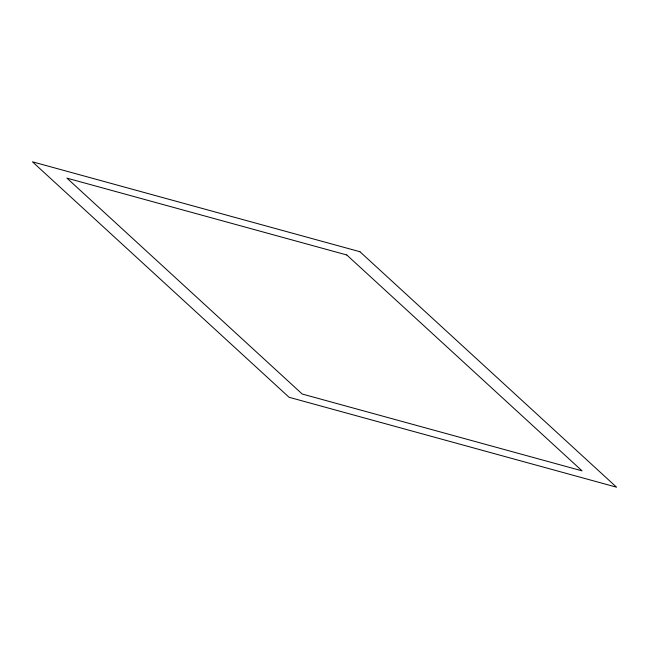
<?xml version="1.0" encoding="UTF-8"?>
<svg xmlns="http://www.w3.org/2000/svg" width="649" height="649" viewBox="0 0 649 649"><rect width="100%" height="100%" fill="white"/><g stroke="black" fill="none" stroke-linecap="round" stroke-linejoin="round"><path stroke-width="0.97" d="M359.927 251.723L32.45 161.812L289.073 397.277L616.55 487.188L359.927 251.723M346.769 254.968L66.944 178.142L302.231 394.032L582.056 470.858L346.769 254.968"/></g></svg>
